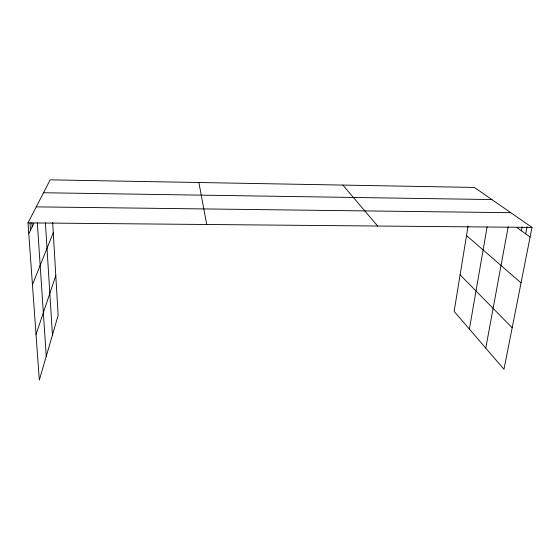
<?xml version="1.0" encoding="UTF-8"?>
<svg xmlns="http://www.w3.org/2000/svg" width="560" height="560" viewBox="0 0 560 560"><rect width="100%" height="100%" fill="white"/><g stroke="black" fill="none" stroke-linecap="round" stroke-linejoin="round"><path stroke-width="0.84" d="M468.055 226.163L454.139 311.395L503.979 369.271L532 227.409L474.376 187.432L50.169 179.844L28 222.894L39.312 380.156L58.135 315.406L52.668 222.383M469.385 329.098L487.123 226.87M485.772 348.124L508.193 226.737M521.395 230.79L522.151 226.842M525.693 233.898L527.086 226.716M36.022 334.439L55.797 275.597M32.445 284.718L53.277 232.68M28.777 233.702L33.796 223.482M28 222.894L532 227.409M36.253 206.871L510.79 212.695M43.526 192.745L491.855 199.563M517.195 227.752L530.089 237.083M466.522 235.564L521.045 282.884M460.11 274.834L512.176 327.775M342.846 185.08L377.636 226.023M198.884 182.504L206.724 224.497M29.974 222.81L30.492 230.209M31.885 222.733L32.172 226.8M37.324 222.845L46.256 356.272M45.402 222.733L52.437 335.006"/></g></svg>
